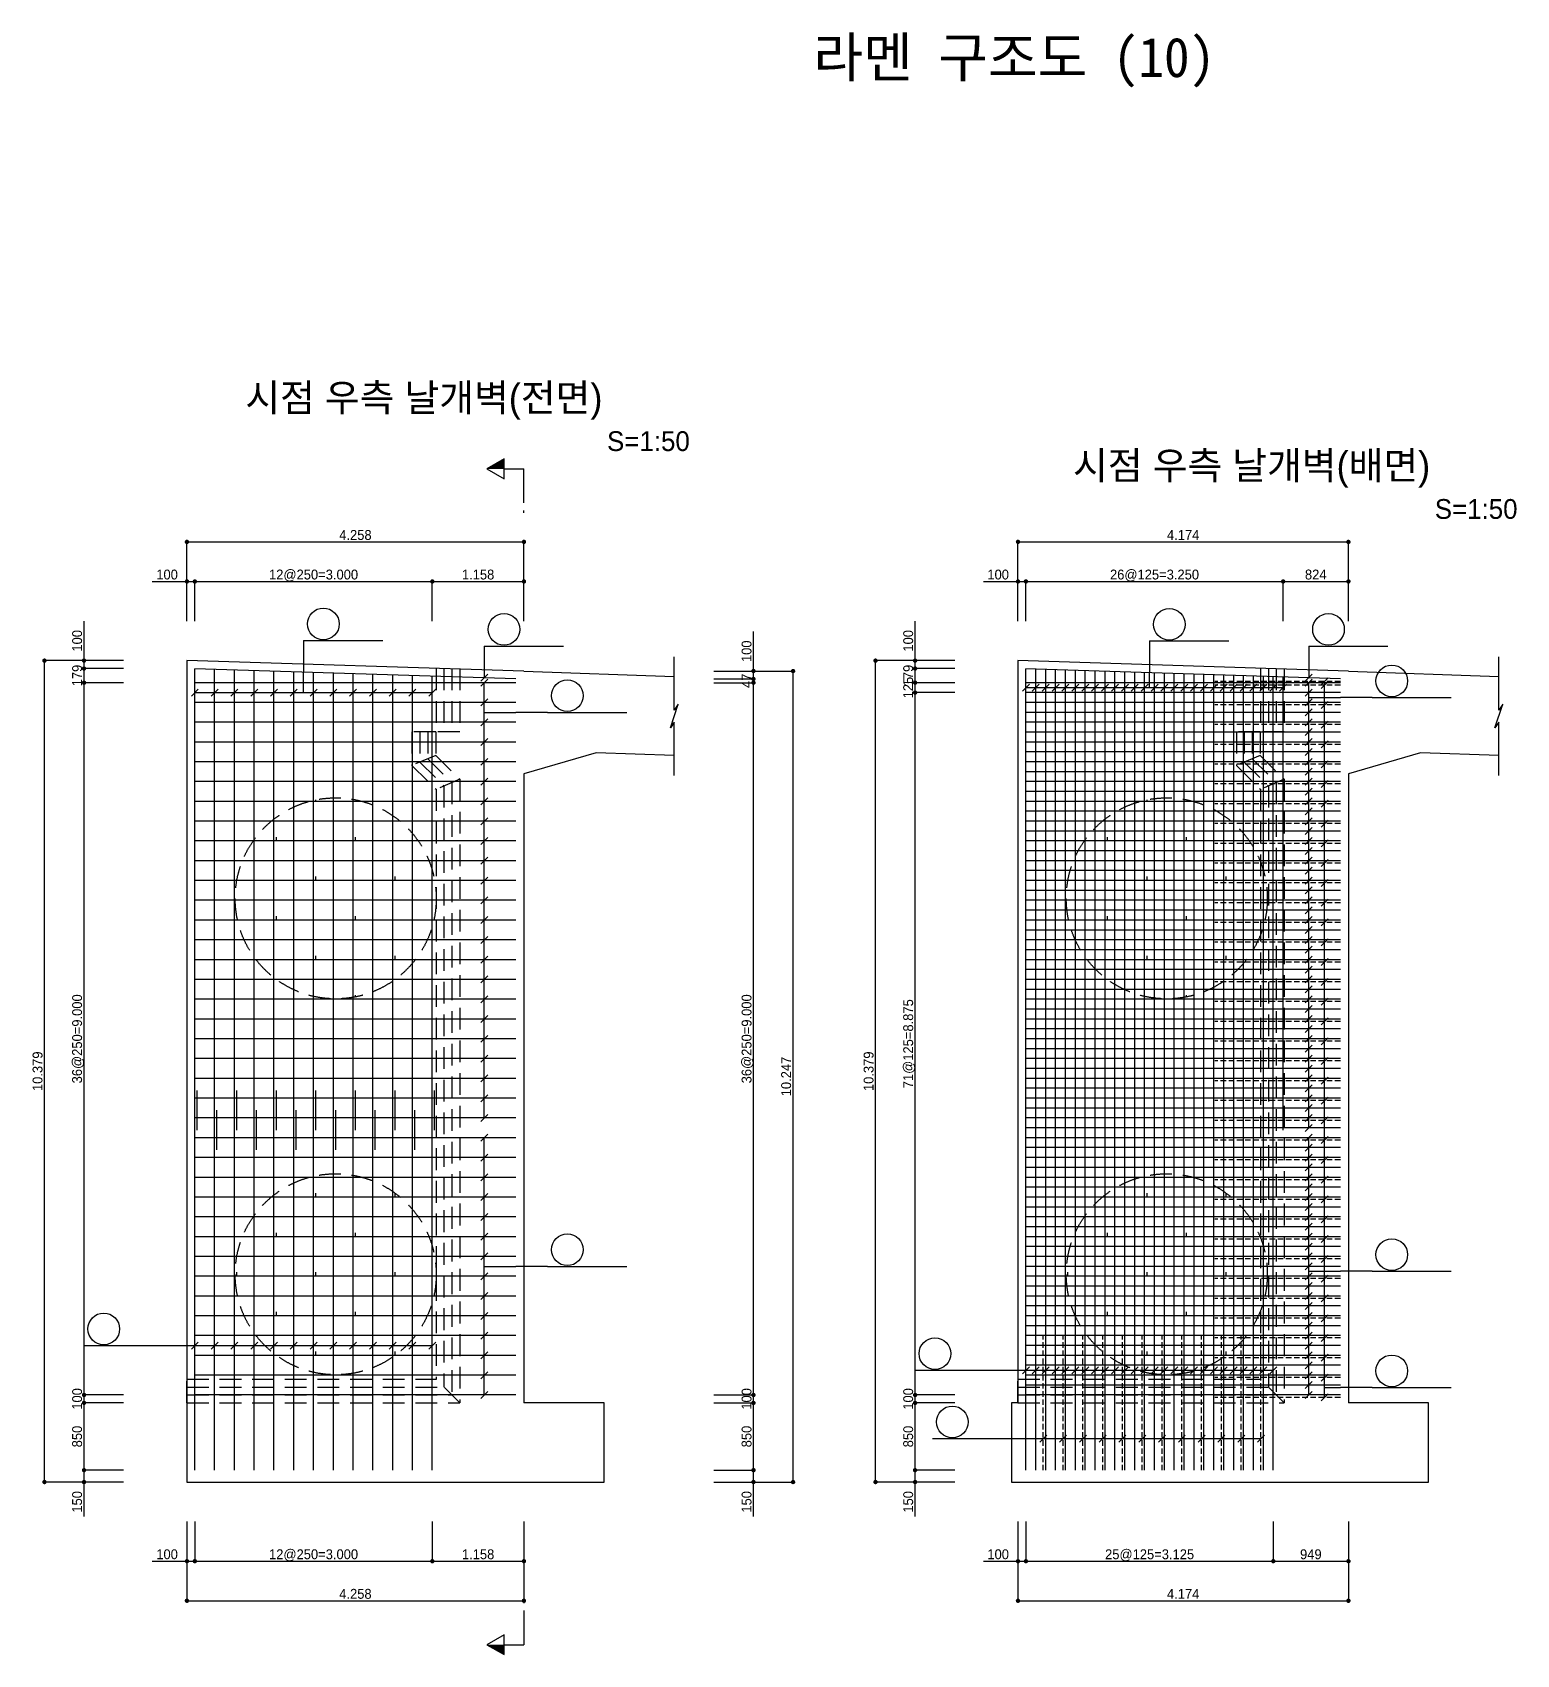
# Model space of a CAD drawing. Extents: x 2629709 to 3675628, y 1179 to 102095.
# Drawn here: x 3409045 to 3427796, y 7468 to 27964 of the extents above; entities that cross this region are included whole.
import ezdxf
from ezdxf.enums import TextEntityAlignment as Align

# ---------------------------------------------------------------- set-up
doc = ezdxf.new("R2010")
doc.units = 0
doc.header["$LTSCALE"] = 550
doc.header["$MEASUREMENT"] = 0
doc.linetypes.add('A-DASHD01', pattern=[0.75, 0.5, -0.25])
doc.linetypes.add('A-HIDDN01H', pattern=[0.1875, 0.125, -0.0625])
doc.layers.get('0').update_dxf_attribs({"linetype": 'CONTINUOUS'})
for name, color, linetype in [('CS-CNTL', 1, 'A-DASHD01'), ('CS-CONC-MAJR', 4, 'CONTINUOUS'), ('CS-CONC-MINR', 3, 'A-DASHD01'), ('CS-CUTL', 1, 'CONTINUOUS'), ('CS-DIML', 1, 'CONTINUOUS'), ('CS-DIMT', 3, 'CONTINUOUS'), ('CS-MISC', 3, 'CONTINUOUS'), ('CS-RBAR-MAJR', 6, 'CONTINUOUS'), ('CS-RBAR-MINR', 6, 'A-HIDDN01H'), ('CS-SYMB', 3, 'CONTINUOUS'), ('CS-SYMB-LIN3', 1, 'CONTINUOUS'), ('CS-TEXT', 3, 'CONTINUOUS'), ('CZ-TEX1', 6, 'CONTINUOUS'), ('CZ-TEX2', 3, 'CONTINUOUS'), ('TITLE-TEXT', 7, 'CONTINUOUS')]:
    doc.layers.add(name, color=color, linetype=linetype)
doc.styles.add('A_STANDARD', font='Dotum.ttf')
doc.styles.add('TB_TEXT', font='DotumChe.ttf')
doc.styles.add('TEXT_TBLT', font='txt_____.ttf', dxfattribs={"height": 0.125})

# ---------------------------------------------------------------- blocks, each defined once
blk = doc.blocks.new('CXDECDR')
at = {"color": 6}
for p, q in [((11.098049, 4.986941), (11.098049, 0)), ((0, 0), (0.601318, 0)), ((2.483991, 0), (11.098049, 0))]:
    blk.add_line(p, q, dxfattribs=at)
at = {"color": 3}
blk.add_lwpolyline([(11.098049, 9.406796), (8.598049, 4.986941), (13.598049, 4.986941), (11.098049, 9.406796)], dxfattribs=at)
at = {"color": 2}
blk.add_solid([(11.098049, 9.406796), (11.098049, 9.406796), (11.098049, 4.986941), (13.598049, 4.986941)], dxfattribs=at)
at = {"color": 6, "style": 'TEXT_TBLT', "flags": 1}
blk.add_attdef('SMKV', text='', height=2.5, rotation=270, dxfattribs=at).set_placement((11.08062, 14.211395), align=Align.MIDDLE)
blk.add_attdef('SMKH', text='', height=2.5, dxfattribs=at).set_placement((11.08062, 12.348254), align=Align.CENTER)
blk = doc.blocks.new('CXDECDL')
at = {"color": 6}
for p, q in [((-11.098049, 4.986941), (-11.098049, 0)), ((-2.483991, 0), (-11.098049, 0)), ((0, 0), (-0.601318, 0))]:
    blk.add_line(p, q, dxfattribs=at)
at = {"color": 3}
blk.add_lwpolyline([(-11.098049, 9.406796), (-13.598049, 4.986941), (-8.598049, 4.986941), (-11.098049, 9.406796)], dxfattribs=at)
at = {"color": 2}
blk.add_solid([(-11.098049, 9.406796), (-11.098049, 9.406796), (-11.098049, 4.986941), (-13.598049, 4.986941)], dxfattribs=at)
at = {"color": 6, "style": 'TEXT_TBLT', "flags": 1}
blk.add_attdef('SMKV', text='', height=2.5, rotation=270, dxfattribs=at).set_placement((-11.04837, 14.211395), align=Align.MIDDLE)
blk.add_attdef('SMKH', text='', height=2.5, dxfattribs=at).set_placement((-11.04837, 12.348254), align=Align.CENTER)
blk = doc.blocks.new('CXLEATK')
at = {"layer": 'CS-MISC'}
blk.add_line((-0.883885, 0.883882), (0.883882, -0.883882), dxfattribs=at)
blk = doc.blocks.new('CSBNUM1')
at = {"layer": 'CS-SYMB-LIN3'}
blk.add_line((0, 0), (20, 0), dxfattribs=at)
blk.add_circle((5, 4.2), 4, dxfattribs=at)
at = {"layer": 'CS-TEXT', "style": 'A_STANDARD', "flags": 1}
blk.add_attdef('RB_NO', text='', height=2.5, dxfattribs=at).set_placement((5, 4.2), align=Align.MIDDLE)
for tag, p in [('RB_DIA', (11.5, 1.5)), ('RB_LEN', (1.739, -3.958874))]:
    blk.add_attdef(tag, p, '', height=2.5, dxfattribs=at)
blk = doc.blocks.new('CXDIMDT2')
at = {"layer": 'CS-MISC', "const_width": 0.5}
blk.add_lwpolyline([(0.25, 0, 1), (-0.25, 0, 1)], format="xyb", close=True, dxfattribs=at)

msp = doc.modelspace()

# ---------------------------------------------------------------- linework, layer by layer
at = {"layer": 'CS-CNTL'}
msp.add_circle((3412877, 17023), 1270, dxfattribs=at)
at = {"layer": 'CS-CNTL', "linetype": 'A-DASHD01'}
for centre in [(3423377, 17023), (3412877, 12273), (3423377, 12273)]:
    msp.add_circle(centre, 1270, dxfattribs=at)
at = {"layer": 'CS-CONC-MAJR'}
for p, q in [((3415255, 19895), (3410997, 20027)), ((3410997, 20027), (3410997, 10648)), ((3415255, 19895), (3417155, 19826)), ((3425672, 19895), (3421497, 20027)), ((3421497, 20027), (3421497, 10648)), ((3425672, 19895), (3427572, 19826)), ((3416167, 18862), (3415255, 18595)), ((3417155, 18826), (3416167, 18862)), ((3426584, 18862), (3425672, 18595)), ((3427572, 18826), (3426584, 18862)), ((3415255, 18595), (3415255, 10648)), ((3425672, 18595), (3425672, 10648)), ((3410997, 10648), (3410997, 10648)), ((3410997, 10648), (3410997, 9648)), ((3416269, 10648), (3415255, 10648)), ((3416269, 9648), (3416269, 10648)), ((3421497, 10648), (3421413, 10648)), ((3421413, 10648), (3421413, 9648)), ((3426685, 10648), (3425672, 10648)), ((3426685, 9648), (3426685, 10648)), ((3410997, 9648), (3416269, 9648)), ((3421413, 9648), (3426685, 9648))]:
    msp.add_line(p, q, dxfattribs=at)
at = {"layer": 'CS-CONC-MINR'}
for p, q in [((3414144, 19928), (3414144, 19128)), ((3414244, 19928), (3414244, 19128)), ((3414344, 19928), (3414344, 19128)), ((3414444, 19928), (3414444, 19128)), ((3424560, 19928), (3424560, 19128)), ((3424660, 19928), (3424660, 19128)), ((3424760, 19928), (3424760, 19128)), ((3413840, 19128), (3413840, 18702)), ((3414140, 19128), (3413840, 19128)), ((3413940, 19128), (3413940, 18744)), ((3414040, 19128), (3414040, 18786)), ((3414444, 19128), (3414140, 19128)), ((3414140, 19128), (3414140, 18828)), ((3424256, 19128), (3424256, 18702)), ((3424556, 19128), (3424256, 19128)), ((3424356, 19128), (3424356, 18744)), ((3424456, 19128), (3424456, 18786)), ((3424860, 19128), (3424556, 19128)), ((3424556, 19128), (3424556, 18828)), ((3414140, 18828), (3413840, 18702)), ((3413840, 18702), (3414144, 18402)), ((3413940, 18744), (3414244, 18444)), ((3414040, 18786), (3414344, 18486)), ((3414140, 18828), (3414444, 18528)), ((3424556, 18828), (3424256, 18702)), ((3424256, 18702), (3424560, 18402)), ((3424356, 18744), (3424660, 18444)), ((3424456, 18786), (3424760, 18486)), ((3424556, 18828), (3424860, 18528)), ((3414444, 18528), (3414144, 18402)), ((3414344, 18486), (3414344, 10748)), ((3414444, 18528), (3414444, 10648)), ((3424860, 18528), (3424560, 18402)), ((3424760, 18486), (3424760, 10748)), ((3424860, 18528), (3424860, 10648)), ((3414144, 18402), (3414144, 10948)), ((3414244, 18444), (3414244, 10848)), ((3424560, 18402), (3424560, 10948)), ((3424660, 18444), (3424660, 10848)), ((3410997, 10948), (3414144, 10948)), ((3410997, 10648), (3410997, 10948)), ((3414444, 10648), (3414144, 10948)), ((3421497, 10948), (3424560, 10948)), ((3421497, 10648), (3421497, 10948)), ((3424860, 10648), (3424560, 10948)), ((3410997, 10848), (3414244, 10848)), ((3410997, 10748), (3414344, 10748)), ((3421497, 10848), (3424660, 10848)), ((3421497, 10748), (3424760, 10748)), ((3410997, 10648), (3414444, 10648)), ((3421497, 10648), (3424860, 10648))]:
    msp.add_line(p, q, dxfattribs=at)
at = {"layer": 'CS-CONC-MINR', "linetype": 'A-DASHD01'}
msp.add_line((3424860, 19928), (3424860, 19128), dxfattribs=at)
at = {"layer": 'CS-CUTL'}
for p, q in [((3417155, 19401), (3417155, 20076)), ((3427572, 19401), (3427572, 20076)), ((3417105, 19176), (3417205, 19476)), ((3417205, 19476), (3417155, 19401)), ((3427522, 19176), (3427622, 19476)), ((3427622, 19476), (3427572, 19401)), ((3417155, 19251), (3417105, 19176)), ((3417155, 18576), (3417155, 19251)), ((3427572, 19251), (3427522, 19176)), ((3427572, 18576), (3427572, 19251))]:
    msp.add_line(p, q, dxfattribs=at)
at = {"layer": 'CS-DIML'}
for p, q in [((3410997, 21027), (3410997, 21552)), ((3410997, 21527), (3415255, 21527)), ((3415255, 21027), (3415255, 21552)), ((3421497, 21027), (3421497, 21552)), ((3421497, 21527), (3425672, 21527)), ((3425672, 21027), (3425672, 21552)), ((3410560, 21027), (3410997, 21027)), ((3410997, 20527), (3410997, 21052)), ((3410997, 21027), (3411097, 21027)), ((3411097, 20527), (3411097, 21052)), ((3411097, 21027), (3414097, 21027)), ((3414097, 20527), (3414097, 21052)), ((3414097, 21027), (3415255, 21027)), ((3415255, 20527), (3415255, 21052)), ((3421060, 21027), (3421497, 21027)), ((3421497, 20527), (3421497, 21052)), ((3421497, 21027), (3421597, 21027)), ((3421597, 20527), (3421597, 21052)), ((3421597, 21027), (3424847, 21027)), ((3424847, 20527), (3424847, 21052)), ((3424847, 21027), (3425672, 21027)), ((3425672, 20527), (3425672, 21052)), ((3409697, 20027), (3409697, 20527)), ((3420197, 20027), (3420197, 20527)), ((3418155, 19895), (3418155, 20395)), ((3412472, 20281), (3412472, 19881)), ((3414754, 20211), (3414754, 19811)), ((3423160, 20275), (3423160, 19875)), ((3425170, 20211), (3425170, 19811)), ((3409697, 20027), (3409172, 20027)), ((3409197, 9648), (3409197, 20027)), ((3410197, 20027), (3409672, 20027)), ((3410197, 19927), (3409672, 19927)), ((3409697, 19927), (3409697, 20027)), ((3409697, 19748), (3409697, 19927)), ((3412472, 19623), (3412472, 19881)), ((3417655, 19895), (3418180, 19895)), ((3418155, 19795), (3418155, 19895)), ((3418155, 19895), (3418680, 19895)), ((3418655, 9648), (3418655, 19895)), ((3420197, 20027), (3419672, 20027)), ((3419697, 9648), (3419697, 20027)), ((3420697, 20027), (3420172, 20027)), ((3420697, 19927), (3420172, 19927)), ((3420197, 19927), (3420197, 20027)), ((3420197, 19748), (3420197, 19927)), ((3410197, 19748), (3409672, 19748)), ((3409697, 10748), (3409697, 19748)), ((3414754, 14248), (3414754, 19748)), ((3417655, 19795), (3418180, 19795)), ((3417655, 19748), (3418180, 19748)), ((3418155, 19748), (3418155, 19795)), ((3418155, 10748), (3418155, 19748)), ((3420697, 19748), (3420172, 19748)), ((3420197, 19623), (3420197, 19748)), ((3421597, 19686), (3424847, 19686)), ((3423160, 19686), (3423160, 19875)), ((3425170, 14123), (3425170, 19748)), ((3425370, 10718), (3425370, 19765)), ((3411097, 19623), (3414097, 19623)), ((3420697, 19623), (3420172, 19623)), ((3420197, 10748), (3420197, 19623)), ((3425170, 19561), (3425570, 19561)), ((3425970, 19561), (3425570, 19561)), ((3414754, 19373), (3415154, 19373)), ((3415554, 19373), (3415154, 19373)), ((3414754, 10748), (3414754, 13998)), ((3425170, 10748), (3425170, 13998)), ((3414754, 12373), (3415154, 12373)), ((3415554, 12373), (3415154, 12373)), ((3425170, 12311), (3425570, 12311)), ((3425970, 12311), (3425570, 12311)), ((3410697, 11373), (3411097, 11373)), ((3411097, 11373), (3414097, 11373)), ((3411097, 11373), (3414097, 11373)), ((3421197, 11061), (3421597, 11061)), ((3421597, 11061), (3424722, 11061)), ((3421597, 11061), (3424722, 11061)), ((3410197, 10748), (3409672, 10748)), ((3409697, 10648), (3409697, 10748)), ((3417655, 10748), (3418180, 10748)), ((3418155, 10648), (3418155, 10748)), ((3420697, 10748), (3420172, 10748)), ((3420197, 10648), (3420197, 10748)), ((3425370, 10843), (3425570, 10843)), ((3425970, 10843), (3425570, 10843)), ((3410197, 10648), (3409672, 10648)), ((3409697, 9798), (3409697, 10648)), ((3417655, 10648), (3418180, 10648)), ((3418155, 9798), (3418155, 10648)), ((3420697, 10648), (3420172, 10648)), ((3420197, 9798), (3420197, 10648)), ((3421417, 10198), (3421817, 10198)), ((3421817, 10198), (3424567, 10198)), ((3409697, 9648), (3409172, 9648)), ((3410197, 9798), (3409672, 9798)), ((3410197, 9648), (3409672, 9648)), ((3409697, 9648), (3409697, 9798)), ((3409697, 9211), (3409697, 9648)), ((3417655, 9798), (3418180, 9798)), ((3417655, 9648), (3418180, 9648)), ((3418155, 9648), (3418155, 9798)), ((3418155, 9211), (3418155, 9648)), ((3418155, 9648), (3418680, 9648)), ((3420197, 9648), (3419672, 9648)), ((3420697, 9798), (3420172, 9798)), ((3420697, 9648), (3420172, 9648)), ((3420197, 9648), (3420197, 9798)), ((3420197, 9211), (3420197, 9648)), ((3410997, 9148), (3410997, 8623)), ((3411097, 9148), (3411097, 8623)), ((3414097, 9148), (3414097, 8623)), ((3415255, 9148), (3415255, 8623)), ((3421497, 9148), (3421497, 8623)), ((3421597, 9148), (3421597, 8623)), ((3424722, 9148), (3424722, 8623)), ((3425672, 9148), (3425672, 8623)), ((3410560, 8648), (3410997, 8648)), ((3410997, 8648), (3411097, 8648)), ((3410997, 8648), (3410997, 8123)), ((3411097, 8648), (3414097, 8648)), ((3414097, 8648), (3415255, 8648)), ((3415255, 8648), (3415255, 8123)), ((3421060, 8648), (3421497, 8648)), ((3421497, 8648), (3421597, 8648)), ((3421497, 8648), (3421497, 8123)), ((3421597, 8648), (3424722, 8648)), ((3424722, 8648), (3425672, 8648)), ((3425672, 8648), (3425672, 8123)), ((3410997, 8148), (3415255, 8148)), ((3421497, 8148), (3425672, 8148))]:
    msp.add_line(p, q, dxfattribs=at)
at = {"layer": 'CS-RBAR-MAJR'}
for p, q in [((3411097, 14095), (3411097, 19924)), ((3415154, 19798), (3411097, 19924)), ((3411347, 13845), (3411347, 19916)), ((3411597, 14095), (3411597, 19908)), ((3411847, 13845), (3411847, 19901)), ((3412097, 14095), (3412097, 19893)), ((3412347, 13845), (3412347, 19885)), ((3421597, 14095), (3421597, 19924)), ((3425570, 19798), (3421597, 19924)), ((3421722, 13855), (3421722, 19920)), ((3421847, 14095), (3421847, 19916)), ((3421972, 13855), (3421972, 19912)), ((3422097, 14095), (3422097, 19908)), ((3422222, 13855), (3422222, 19904)), ((3422347, 14095), (3422347, 19900)), ((3422472, 13855), (3422472, 19896)), ((3422597, 14095), (3422597, 19892)), ((3422722, 13855), (3422722, 19888)), ((3422847, 14095), (3422847, 19884)), ((3415154, 19748), (3411097, 19748)), ((3412597, 14095), (3412597, 19877)), ((3412847, 13845), (3412847, 19870)), ((3413097, 14095), (3413097, 19862)), ((3413347, 13845), (3413347, 19854)), ((3413597, 14095), (3413597, 19846)), ((3413847, 13845), (3413847, 19839)), ((3414097, 14095), (3414097, 19831)), ((3425570, 19748), (3421597, 19748)), ((3422972, 13855), (3422972, 19880)), ((3423097, 14095), (3423097, 19876)), ((3423222, 13855), (3423222, 19873)), ((3423347, 14095), (3423347, 19869)), ((3423472, 13855), (3423472, 19865)), ((3423597, 14095), (3423597, 19861)), ((3423722, 13855), (3423722, 19857)), ((3423847, 14095), (3423847, 19853)), ((3423972, 13855), (3423972, 19849)), ((3424097, 14095), (3424097, 19845)), ((3424222, 13855), (3424222, 19841)), ((3424347, 14095), (3424347, 19837)), ((3424472, 13855), (3424472, 19833)), ((3424597, 14095), (3424597, 19829)), ((3424722, 13855), (3424722, 19825)), ((3424847, 14095), (3424847, 19821)), ((3415154, 19498), (3411097, 19498)), ((3425570, 19623), (3421597, 19623)), ((3425570, 19498), (3421597, 19498)), ((3425570, 19373), (3421597, 19373)), ((3415154, 19248), (3411097, 19248)), ((3425570, 19248), (3421597, 19248)), ((3425570, 19123), (3421597, 19123)), ((3415154, 18998), (3411097, 18998)), ((3425570, 18998), (3421597, 18998)), ((3425570, 18873), (3421597, 18873)), ((3415154, 18748), (3411097, 18748)), ((3425570, 18748), (3421597, 18748)), ((3415154, 18498), (3411097, 18498)), ((3425570, 18623), (3421597, 18623)), ((3425570, 18498), (3421597, 18498)), ((3415154, 18248), (3411097, 18248)), ((3412627, 18248), (3412627, 18268)), ((3425570, 18373), (3421597, 18373)), ((3425570, 18248), (3421597, 18248)), ((3423127, 18248), (3423127, 18268)), ((3425570, 18123), (3421597, 18123)), ((3415154, 17998), (3411097, 17998)), ((3425570, 17998), (3421597, 17998)), ((3425570, 17873), (3421597, 17873)), ((3415154, 17748), (3411097, 17748)), ((3412127, 17748), (3412127, 17798)), ((3413127, 17748), (3413127, 17798)), ((3425570, 17748), (3421597, 17748)), ((3422627, 17748), (3422627, 17798)), ((3423627, 17748), (3423627, 17798)), ((3415154, 17498), (3411097, 17498)), ((3425570, 17623), (3421597, 17623)), ((3425570, 17498), (3421597, 17498)), ((3415154, 17248), (3411097, 17248)), ((3412627, 17248), (3412627, 17298)), ((3413627, 17248), (3413627, 17298)), ((3425570, 17373), (3421597, 17373)), ((3425570, 17248), (3421597, 17248)), ((3423127, 17248), (3423127, 17298)), ((3424127, 17248), (3424127, 17298)), ((3425570, 17123), (3421597, 17123)), ((3415154, 16998), (3411097, 16998)), ((3425570, 16998), (3421597, 16998)), ((3425570, 16873), (3421597, 16873)), ((3415154, 16748), (3411097, 16748)), ((3412127, 16748), (3412127, 16798)), ((3413127, 16748), (3413127, 16798)), ((3425570, 16748), (3421597, 16748)), ((3425570, 16623), (3421597, 16623)), ((3422627, 16748), (3422627, 16798)), ((3423627, 16748), (3423627, 16798)), ((3415154, 16498), (3411097, 16498)), ((3425570, 16498), (3421597, 16498)), ((3415154, 16248), (3411097, 16248)), ((3412627, 16248), (3412627, 16298)), ((3413627, 16248), (3413627, 16298)), ((3425570, 16373), (3421597, 16373)), ((3425570, 16248), (3421597, 16248)), ((3423127, 16248), (3423127, 16298)), ((3424127, 16248), (3424127, 16298)), ((3415154, 15998), (3411097, 15998)), ((3425570, 16123), (3421597, 16123)), ((3425570, 15998), (3421597, 15998)), ((3413127, 15778), (3413127, 15798)), ((3425570, 15873), (3421597, 15873)), ((3423627, 15778), (3423627, 15798)), ((3415154, 15748), (3411097, 15748)), ((3425570, 15748), (3421597, 15748)), ((3425570, 15623), (3421597, 15623)), ((3415154, 15498), (3411097, 15498)), ((3425570, 15498), (3421597, 15498)), ((3425570, 15373), (3421597, 15373)), ((3415154, 15248), (3411097, 15248)), ((3425570, 15248), (3421597, 15248)), ((3415154, 14998), (3411097, 14998)), ((3425570, 15123), (3421597, 15123)), ((3425570, 14998), (3421597, 14998)), ((3425570, 14873), (3421597, 14873)), ((3415154, 14748), (3411097, 14748)), ((3411127, 14095), (3411127, 14595)), ((3411627, 14095), (3411627, 14595)), ((3412127, 14095), (3412127, 14595)), ((3412627, 14095), (3412627, 14595)), ((3413127, 14095), (3413127, 14595)), ((3413627, 14095), (3413627, 14595)), ((3414127, 14095), (3414127, 14595)), ((3425570, 14748), (3421597, 14748)), ((3425570, 14623), (3421597, 14623)), ((3415154, 14498), (3411097, 14498)), ((3425570, 14498), (3421597, 14498)), ((3425570, 14373), (3421597, 14373)), ((3415154, 14248), (3411097, 14248)), ((3411377, 13845), (3411377, 14345)), ((3411877, 13845), (3411877, 14345)), ((3412377, 13845), (3412377, 14345)), ((3412877, 13845), (3412877, 14345)), ((3413377, 13845), (3413377, 14345)), ((3413877, 13845), (3413877, 14345)), ((3425570, 14248), (3421597, 14248)), ((3415154, 13998), (3411097, 13998)), ((3425570, 14123), (3421597, 14123)), ((3425570, 13998), (3421597, 13998)), ((3415154, 13748), (3411097, 13748)), ((3425570, 13873), (3421597, 13873)), ((3425570, 13748), (3421597, 13748)), ((3425570, 13623), (3421597, 13623)), ((3415154, 13498), (3411097, 13498)), ((3425570, 13498), (3421597, 13498)), ((3425570, 13373), (3421597, 13373)), ((3415154, 13248), (3411097, 13248)), ((3412627, 13248), (3412627, 13298)), ((3413627, 13248), (3413627, 13298)), ((3425570, 13248), (3421597, 13248)), ((3425570, 13123), (3421597, 13123)), ((3423127, 13248), (3423127, 13298)), ((3424127, 13248), (3424127, 13298)), ((3415154, 12998), (3411097, 12998)), ((3425570, 12998), (3421597, 12998)), ((3415154, 12748), (3411097, 12748)), ((3412127, 12748), (3412127, 12798)), ((3413127, 12748), (3413127, 12798)), ((3425570, 12873), (3421597, 12873)), ((3425570, 12748), (3421597, 12748)), ((3422627, 12748), (3422627, 12798)), ((3423627, 12748), (3423627, 12798)), ((3425570, 12623), (3421597, 12623)), ((3415154, 12498), (3411097, 12498)), ((3411627, 12248), (3411627, 12298)), ((3412627, 12248), (3412627, 12298)), ((3413627, 12248), (3413627, 12298)), ((3425570, 12498), (3421597, 12498)), ((3425570, 12373), (3421597, 12373)), ((3422127, 12248), (3422127, 12298)), ((3423127, 12248), (3423127, 12298)), ((3424127, 12248), (3424127, 12298)), ((3415154, 12248), (3411097, 12248)), ((3425570, 12248), (3421597, 12248)), ((3425570, 12123), (3421597, 12123)), ((3415154, 11998), (3411097, 11998)), ((3425570, 11998), (3421597, 11998)), ((3415154, 11748), (3411097, 11748)), ((3412127, 11748), (3412127, 11798)), ((3413127, 11748), (3413127, 11798)), ((3425570, 11873), (3421597, 11873)), ((3425570, 11748), (3421597, 11748)), ((3422627, 11748), (3422627, 11798)), ((3423627, 11748), (3423627, 11798)), ((3415154, 11498), (3411097, 11498)), ((3425570, 11623), (3421597, 11623)), ((3425570, 11498), (3421597, 11498)), ((3412627, 11248), (3412627, 11298)), ((3413627, 11248), (3413627, 11298)), ((3425570, 11373), (3421597, 11373)), ((3423127, 11248), (3423127, 11298)), ((3424127, 11248), (3424127, 11298)), ((3415154, 11248), (3411097, 11248)), ((3425570, 11248), (3421597, 11248)), ((3425570, 11123), (3421597, 11123)), ((3415154, 10998), (3411097, 10998)), ((3425570, 10998), (3421597, 10998)), ((3425570, 10873), (3421597, 10873)), ((3415154, 10748), (3411097, 10748)), ((3425570, 10748), (3421597, 10748))]:
    msp.add_line(p, q, dxfattribs=at)
at = {"layer": 'CS-RBAR-MAJR', "linetype": 'Continuous'}
for p, q in [((3411097, 9798), (3411097, 14595)), ((3411597, 9798), (3411597, 14595)), ((3412097, 9798), (3412097, 14595)), ((3412597, 9798), (3412597, 14595)), ((3413097, 9798), (3413097, 14595)), ((3413597, 9798), (3413597, 14595)), ((3414097, 9798), (3414097, 14595)), ((3421597, 9798), (3421597, 14575)), ((3421847, 9798), (3421847, 14575)), ((3422097, 9798), (3422097, 14575)), ((3422347, 9798), (3422347, 14575)), ((3422597, 9798), (3422597, 14575)), ((3422847, 9798), (3422847, 14575)), ((3423097, 9798), (3423097, 14575)), ((3423347, 9798), (3423347, 14575)), ((3423597, 9798), (3423597, 14575)), ((3423847, 9798), (3423847, 14575)), ((3424097, 9798), (3424097, 14575)), ((3424347, 9798), (3424347, 14575)), ((3424597, 9798), (3424597, 14575)), ((3411347, 9798), (3411347, 14345)), ((3411847, 9798), (3411847, 14345)), ((3412347, 9798), (3412347, 14345)), ((3412847, 9798), (3412847, 14345)), ((3413347, 9798), (3413347, 14345)), ((3413847, 9798), (3413847, 14345)), ((3421722, 9798), (3421722, 14335)), ((3421972, 9798), (3421972, 14335)), ((3422222, 9798), (3422222, 14335)), ((3422472, 9798), (3422472, 14335)), ((3422722, 9798), (3422722, 14335)), ((3422972, 9798), (3422972, 14335)), ((3423222, 9798), (3423222, 14335)), ((3423472, 9798), (3423472, 14335)), ((3423722, 9798), (3423722, 14335)), ((3423972, 9798), (3423972, 14335)), ((3424222, 9798), (3424222, 14335)), ((3424472, 9798), (3424472, 14335)), ((3424722, 9798), (3424722, 14335))]:
    msp.add_line(p, q, dxfattribs=at)
at = {"layer": 'CS-RBAR-MINR', "linetype": 'A-HIDDN01H'}
for p, q in [((3425570, 19765), (3423986, 19765)), ((3425570, 19718), (3423986, 19718)), ((3425570, 19468), (3423986, 19468)), ((3425570, 19218), (3423986, 19218)), ((3425570, 18968), (3423986, 18968)), ((3425570, 18718), (3423986, 18718)), ((3425570, 18468), (3423986, 18468)), ((3425570, 18218), (3423986, 18218)), ((3425570, 17968), (3423986, 17968)), ((3425570, 17718), (3423986, 17718)), ((3425570, 17468), (3423986, 17468)), ((3425570, 17218), (3423986, 17218)), ((3425570, 16968), (3423986, 16968)), ((3425570, 16718), (3423986, 16718)), ((3425570, 16468), (3423986, 16468)), ((3425570, 16218), (3423986, 16218)), ((3425570, 15968), (3423986, 15968)), ((3425570, 15718), (3423986, 15718)), ((3425570, 15468), (3423986, 15468)), ((3425570, 15218), (3423986, 15218)), ((3425570, 14968), (3423986, 14968)), ((3425570, 14718), (3423986, 14718)), ((3425570, 14468), (3423986, 14468)), ((3425570, 14218), (3423986, 14218)), ((3425570, 13968), (3423986, 13968)), ((3425570, 13718), (3423986, 13718)), ((3425570, 13468), (3423986, 13468)), ((3425570, 13218), (3423986, 13218)), ((3425570, 12968), (3423986, 12968)), ((3425570, 12718), (3423986, 12718)), ((3425570, 12468), (3423986, 12468)), ((3425570, 12218), (3423986, 12218)), ((3425570, 11968), (3423986, 11968)), ((3425570, 11718), (3423986, 11718)), ((3421817, 9798), (3421817, 11507)), ((3422067, 9798), (3422067, 11507)), ((3422317, 9798), (3422317, 11507)), ((3422567, 9798), (3422567, 11507)), ((3422817, 9798), (3422817, 11507)), ((3423067, 9798), (3423067, 11507)), ((3423317, 9798), (3423317, 11507)), ((3423567, 9798), (3423567, 11507)), ((3423817, 9798), (3423817, 11507)), ((3424067, 9798), (3424067, 11507)), ((3424317, 9798), (3424317, 11507)), ((3424567, 9798), (3424567, 11507)), ((3425570, 11468), (3423986, 11468)), ((3425570, 11218), (3423986, 11218)), ((3425570, 10968), (3423986, 10968)), ((3425570, 10718), (3423986, 10718))]:
    msp.add_line(p, q, dxfattribs=at)

# ---------------------------------------------------------------- block references
at = {"layer": 'CS-RBAR-MAJR', "xscale": 50, "yscale": 50, "zscale": 50}
for p in [(3412472, 20281), (3414754, 20211), (3423160, 20275), (3425170, 20211), (3425970, 19561), (3415554, 19373), (3415554, 12373), (3425970, 12311), (3409697, 11373), (3420197, 11061), (3425970, 10843), (3420417, 10198)]:
    msp.add_blockref('CSBNUM1', p, dxfattribs=at)
at = {"layer": 'CS-SYMB', "rotation": 90}
for name, p, xscale, yscale, zscale in [('CXDECDR', (3415255, 21895), 50, 50, 50), ('CXDIMDT2', (3410997, 21527), 55, 55, 55), ('CXDIMDT2', (3415255, 21527), 55, 55, 55), ('CXDIMDT2', (3421497, 21527), 55, 55, 55), ('CXDIMDT2', (3425672, 21527), 55, 55, 55), ('CXDIMDT2', (3410997, 21027), 55, 55, 55), ('CXDIMDT2', (3411097, 21027), 55, 55, 55), ('CXDIMDT2', (3411097, 21027), 55, 55, 55), ('CXDIMDT2', (3414097, 21027), 55, 55, 55), ('CXDIMDT2', (3414097, 21027), 55, 55, 55), ('CXDIMDT2', (3415255, 21027), 55, 55, 55), ('CXDIMDT2', (3421497, 21027), 55, 55, 55), ('CXDIMDT2', (3421597, 21027), 55, 55, 55), ('CXDIMDT2', (3421597, 21027), 55, 55, 55), ('CXDIMDT2', (3424847, 21027), 55, 55, 55), ('CXDIMDT2', (3424847, 21027), 55, 55, 55), ('CXDIMDT2', (3425672, 21027), 55, 55, 55), ('CXDIMDT2', (3409197, 20027), 55, 55, 55), ('CXDIMDT2', (3409697, 20027), 55, 55, 55), ('CXDIMDT2', (3409697, 20027), 55, 55, 55), ('CXDIMDT2', (3409697, 19927), 55, 55, 55), ('CXDIMDT2', (3409697, 19927), 55, 55, 55), ('CXDIMDT2', (3418155, 19895), 55, 55, 55), ('CXDIMDT2', (3418155, 19895), 55, 55, 55), ('CXDIMDT2', (3418655, 19895), 55, 55, 55), ('CXDIMDT2', (3419697, 20027), 55, 55, 55), ('CXDIMDT2', (3420197, 20027), 55, 55, 55), ('CXDIMDT2', (3420197, 20027), 55, 55, 55), ('CXDIMDT2', (3420197, 19927), 55, 55, 55), ('CXDIMDT2', (3420197, 19927), 55, 55, 55), ('CXDIMDT2', (3409697, 19748), 55, 55, 55), ('CXDIMDT2', (3409697, 19748), 55, 55, 55), ('CXLEATK', (3414754, 19811), 50, 50, 50), ('CXLEATK', (3414754, 19748), 50, 50, 50), ('CXDIMDT2', (3418155, 19795), 55, 55, 55), ('CXDIMDT2', (3418155, 19795), 55, 55, 55), ('CXDIMDT2', (3418155, 19748), 55, 55, 55), ('CXDIMDT2', (3418155, 19748), 55, 55, 55), ('CXDIMDT2', (3420197, 19748), 55, 55, 55), ('CXDIMDT2', (3420197, 19748), 55, 55, 55), ('CXLEATK', (3421597, 19686), 50, 50, 50), ('CXLEATK', (3421722, 19686), 50, 50, 50), ('CXLEATK', (3421847, 19686), 50, 50, 50), ('CXLEATK', (3421972, 19686), 50, 50, 50), ('CXLEATK', (3422097, 19686), 50, 50, 50), ('CXLEATK', (3422222, 19686), 50, 50, 50), ('CXLEATK', (3422347, 19686), 50, 50, 50), ('CXLEATK', (3422472, 19686), 50, 50, 50), ('CXLEATK', (3422597, 19686), 50, 50, 50), ('CXLEATK', (3422722, 19686), 50, 50, 50), ('CXLEATK', (3422847, 19686), 50, 50, 50), ('CXLEATK', (3422972, 19686), 50, 50, 50), ('CXLEATK', (3423097, 19686), 50, 50, 50), ('CXLEATK', (3423222, 19686), 50, 50, 50), ('CXLEATK', (3423347, 19686), 50, 50, 50), ('CXLEATK', (3423472, 19686), 50, 50, 50), ('CXLEATK', (3423597, 19686), 50, 50, 50), ('CXLEATK', (3423722, 19686), 50, 50, 50), ('CXLEATK', (3423847, 19686), 50, 50, 50), ('CXLEATK', (3423972, 19686), 50, 50, 50), ('CXLEATK', (3424097, 19686), 50, 50, 50), ('CXLEATK', (3424222, 19686), 50, 50, 50), ('CXLEATK', (3424347, 19686), 50, 50, 50), ('CXLEATK', (3424472, 19686), 50, 50, 50), ('CXLEATK', (3424597, 19686), 50, 50, 50), ('CXLEATK', (3424722, 19686), 50, 50, 50), ('CXLEATK', (3424847, 19686), 50, 50, 50), ('CXLEATK', (3425170, 19811), 50, 50, 50), ('CXLEATK', (3425170, 19748), 50, 50, 50), ('CXLEATK', (3425370, 19765), 50, 50, 50), ('CXLEATK', (3425370, 19718), 50, 50, 50), ('CXLEATK', (3411097, 19623), 50, 50, 50), ('CXLEATK', (3411347, 19623), 50, 50, 50), ('CXLEATK', (3411597, 19623), 50, 50, 50), ('CXLEATK', (3411847, 19623), 50, 50, 50), ('CXLEATK', (3412097, 19623), 50, 50, 50), ('CXLEATK', (3412347, 19623), 50, 50, 50), ('CXLEATK', (3412597, 19623), 50, 50, 50), ('CXLEATK', (3412847, 19623), 50, 50, 50), ('CXLEATK', (3413097, 19623), 50, 50, 50), ('CXLEATK', (3413347, 19623), 50, 50, 50), ('CXLEATK', (3413597, 19623), 50, 50, 50), ('CXLEATK', (3413847, 19623), 50, 50, 50), ('CXLEATK', (3414097, 19623), 50, 50, 50), ('CXLEATK', (3414754, 19498), 50, 50, 50), ('CXDIMDT2', (3420197, 19623), 55, 55, 55), ('CXDIMDT2', (3420197, 19623), 55, 55, 55), ('CXLEATK', (3425170, 19623), 50, 50, 50), ('CXLEATK', (3425170, 19498), 50, 50, 50), ('CXLEATK', (3425370, 19468), 50, 50, 50), ('CXLEATK', (3414754, 19248), 50, 50, 50), ('CXLEATK', (3425170, 19373), 50, 50, 50), ('CXLEATK', (3425170, 19248), 50, 50, 50), ('CXLEATK', (3425170, 19123), 50, 50, 50), ('CXLEATK', (3425370, 19218), 50, 50, 50), ('CXLEATK', (3414754, 18998), 50, 50, 50), ('CXLEATK', (3425170, 18998), 50, 50, 50), ('CXLEATK', (3425170, 18873), 50, 50, 50), ('CXLEATK', (3425370, 18968), 50, 50, 50), ('CXLEATK', (3414754, 18748), 50, 50, 50), ('CXLEATK', (3425170, 18748), 50, 50, 50), ('CXLEATK', (3425170, 18623), 50, 50, 50), ('CXLEATK', (3425370, 18718), 50, 50, 50), ('CXLEATK', (3414754, 18498), 50, 50, 50), ('CXLEATK', (3425170, 18498), 50, 50, 50), ('CXLEATK', (3425370, 18468), 50, 50, 50), ('CXLEATK', (3414754, 18248), 50, 50, 50), ('CXLEATK', (3425170, 18373), 50, 50, 50), ('CXLEATK', (3425170, 18248), 50, 50, 50), ('CXLEATK', (3425370, 18218), 50, 50, 50), ('CXLEATK', (3414754, 17998), 50, 50, 50), ('CXLEATK', (3425170, 18123), 50, 50, 50), ('CXLEATK', (3425170, 17998), 50, 50, 50), ('CXLEATK', (3425170, 17873), 50, 50, 50), ('CXLEATK', (3425370, 17968), 50, 50, 50), ('CXLEATK', (3414754, 17748), 50, 50, 50), ('CXLEATK', (3425170, 17748), 50, 50, 50), ('CXLEATK', (3425170, 17623), 50, 50, 50), ('CXLEATK', (3425370, 17718), 50, 50, 50), ('CXLEATK', (3414754, 17498), 50, 50, 50), ('CXLEATK', (3425170, 17498), 50, 50, 50), ('CXLEATK', (3425370, 17468), 50, 50, 50), ('CXLEATK', (3414754, 17248), 50, 50, 50), ('CXLEATK', (3425170, 17373), 50, 50, 50), ('CXLEATK', (3425170, 17248), 50, 50, 50), ('CXLEATK', (3425370, 17218), 50, 50, 50), ('CXLEATK', (3414754, 16998), 50, 50, 50), ('CXLEATK', (3425170, 17123), 50, 50, 50), ('CXLEATK', (3425170, 16998), 50, 50, 50), ('CXLEATK', (3425370, 16968), 50, 50, 50), ('CXLEATK', (3425170, 16873), 50, 50, 50), ('CXLEATK', (3414754, 16748), 50, 50, 50), ('CXLEATK', (3425170, 16748), 50, 50, 50), ('CXLEATK', (3425170, 16623), 50, 50, 50), ('CXLEATK', (3425370, 16718), 50, 50, 50), ('CXLEATK', (3414754, 16498), 50, 50, 50), ('CXLEATK', (3425170, 16498), 50, 50, 50), ('CXLEATK', (3425170, 16373), 50, 50, 50), ('CXLEATK', (3425370, 16468), 50, 50, 50), ('CXLEATK', (3414754, 16248), 50, 50, 50), ('CXLEATK', (3425170, 16248), 50, 50, 50), ('CXLEATK', (3425370, 16218), 50, 50, 50), ('CXLEATK', (3414754, 15998), 50, 50, 50), ('CXLEATK', (3425170, 16123), 50, 50, 50), ('CXLEATK', (3425170, 15998), 50, 50, 50), ('CXLEATK', (3425370, 15968), 50, 50, 50), ('CXLEATK', (3414754, 15748), 50, 50, 50), ('CXLEATK', (3425170, 15873), 50, 50, 50), ('CXLEATK', (3425170, 15748), 50, 50, 50), ('CXLEATK', (3425170, 15623), 50, 50, 50), ('CXLEATK', (3425370, 15718), 50, 50, 50), ('CXLEATK', (3414754, 15498), 50, 50, 50), ('CXLEATK', (3425170, 15498), 50, 50, 50), ('CXLEATK', (3425170, 15373), 50, 50, 50), ('CXLEATK', (3425370, 15468), 50, 50, 50), ('CXLEATK', (3414754, 15248), 50, 50, 50), ('CXLEATK', (3425170, 15248), 50, 50, 50), ('CXLEATK', (3425170, 15123), 50, 50, 50), ('CXLEATK', (3425370, 15218), 50, 50, 50), ('CXLEATK', (3414754, 14998), 50, 50, 50), ('CXLEATK', (3425170, 14998), 50, 50, 50), ('CXLEATK', (3425370, 14968), 50, 50, 50), ('CXLEATK', (3414754, 14748), 50, 50, 50), ('CXLEATK', (3425170, 14873), 50, 50, 50), ('CXLEATK', (3425170, 14748), 50, 50, 50), ('CXLEATK', (3425370, 14718), 50, 50, 50), ('CXLEATK', (3425170, 14623), 50, 50, 50), ('CXLEATK', (3414754, 14498), 50, 50, 50), ('CXLEATK', (3425170, 14498), 50, 50, 50), ('CXLEATK', (3425170, 14373), 50, 50, 50), ('CXLEATK', (3425370, 14468), 50, 50, 50), ('CXLEATK', (3414754, 14248), 50, 50, 50), ('CXLEATK', (3425170, 14248), 50, 50, 50), ('CXLEATK', (3425170, 14123), 50, 50, 50), ('CXLEATK', (3425370, 14218), 50, 50, 50), ('CXLEATK', (3414754, 13998), 50, 50, 50), ('CXLEATK', (3425170, 13998), 50, 50, 50), ('CXLEATK', (3425370, 13968), 50, 50, 50), ('CXLEATK', (3414754, 13748), 50, 50, 50), ('CXLEATK', (3425170, 13873), 50, 50, 50), ('CXLEATK', (3425170, 13748), 50, 50, 50), ('CXLEATK', (3425370, 13718), 50, 50, 50), ('CXLEATK', (3414754, 13498), 50, 50, 50), ('CXLEATK', (3425170, 13623), 50, 50, 50), ('CXLEATK', (3425170, 13498), 50, 50, 50), ('CXLEATK', (3425170, 13373), 50, 50, 50), ('CXLEATK', (3425370, 13468), 50, 50, 50), ('CXLEATK', (3414754, 13248), 50, 50, 50), ('CXLEATK', (3425170, 13248), 50, 50, 50), ('CXLEATK', (3425170, 13123), 50, 50, 50), ('CXLEATK', (3425370, 13218), 50, 50, 50), ('CXLEATK', (3414754, 12998), 50, 50, 50), ('CXLEATK', (3425170, 12998), 50, 50, 50), ('CXLEATK', (3425170, 12873), 50, 50, 50), ('CXLEATK', (3425370, 12968), 50, 50, 50), ('CXLEATK', (3414754, 12748), 50, 50, 50), ('CXLEATK', (3425170, 12748), 50, 50, 50), ('CXLEATK', (3425370, 12718), 50, 50, 50), ('CXLEATK', (3414754, 12498), 50, 50, 50), ('CXLEATK', (3425170, 12623), 50, 50, 50), ('CXLEATK', (3425170, 12498), 50, 50, 50), ('CXLEATK', (3425370, 12468), 50, 50, 50), ('CXLEATK', (3425170, 12373), 50, 50, 50), ('CXLEATK', (3414754, 12248), 50, 50, 50), ('CXLEATK', (3425170, 12248), 50, 50, 50), ('CXLEATK', (3425170, 12123), 50, 50, 50), ('CXLEATK', (3425370, 12218), 50, 50, 50), ('CXLEATK', (3414754, 11998), 50, 50, 50), ('CXLEATK', (3425170, 11998), 50, 50, 50), ('CXLEATK', (3425170, 11873), 50, 50, 50), ('CXLEATK', (3425370, 11968), 50, 50, 50), ('CXLEATK', (3414754, 11748), 50, 50, 50), ('CXLEATK', (3425170, 11748), 50, 50, 50), ('CXLEATK', (3425370, 11718), 50, 50, 50), ('CXLEATK', (3414754, 11498), 50, 50, 50), ('CXLEATK', (3425170, 11623), 50, 50, 50), ('CXLEATK', (3425170, 11498), 50, 50, 50), ('CXLEATK', (3425370, 11468), 50, 50, 50), ('CXLEATK', (3411097, 11373), 50, 50, 50), ('CXLEATK', (3411347, 11373), 50, 50, 50), ('CXLEATK', (3411597, 11373), 50, 50, 50), ('CXLEATK', (3411847, 11373), 50, 50, 50), ('CXLEATK', (3412097, 11373), 50, 50, 50), ('CXLEATK', (3412347, 11373), 50, 50, 50), ('CXLEATK', (3412597, 11373), 50, 50, 50), ('CXLEATK', (3412847, 11373), 50, 50, 50), ('CXLEATK', (3413097, 11373), 50, 50, 50), ('CXLEATK', (3413347, 11373), 50, 50, 50), ('CXLEATK', (3413597, 11373), 50, 50, 50), ('CXLEATK', (3413847, 11373), 50, 50, 50), ('CXLEATK', (3414097, 11373), 50, 50, 50), ('CXLEATK', (3414754, 11248), 50, 50, 50), ('CXLEATK', (3425170, 11373), 50, 50, 50), ('CXLEATK', (3425170, 11248), 50, 50, 50), ('CXLEATK', (3421597, 11061), 50, 50, 50), ('CXLEATK', (3421722, 11061), 50, 50, 50), ('CXLEATK', (3421847, 11061), 50, 50, 50), ('CXLEATK', (3421972, 11061), 50, 50, 50), ('CXLEATK', (3422097, 11061), 50, 50, 50), ('CXLEATK', (3422222, 11061), 50, 50, 50), ('CXLEATK', (3422347, 11061), 50, 50, 50), ('CXLEATK', (3422472, 11061), 50, 50, 50), ('CXLEATK', (3422597, 11061), 50, 50, 50), ('CXLEATK', (3422722, 11061), 50, 50, 50), ('CXLEATK', (3422847, 11061), 50, 50, 50), ('CXLEATK', (3422972, 11061), 50, 50, 50), ('CXLEATK', (3423097, 11061), 50, 50, 50), ('CXLEATK', (3423222, 11061), 50, 50, 50), ('CXLEATK', (3423347, 11061), 50, 50, 50), ('CXLEATK', (3423472, 11061), 50, 50, 50), ('CXLEATK', (3423597, 11061), 50, 50, 50), ('CXLEATK', (3423722, 11061), 50, 50, 50), ('CXLEATK', (3423847, 11061), 50, 50, 50), ('CXLEATK', (3423972, 11061), 50, 50, 50), ('CXLEATK', (3424097, 11061), 50, 50, 50), ('CXLEATK', (3424222, 11061), 50, 50, 50), ('CXLEATK', (3424347, 11061), 50, 50, 50), ('CXLEATK', (3424472, 11061), 50, 50, 50), ('CXLEATK', (3424597, 11061), 50, 50, 50), ('CXLEATK', (3424722, 11061), 50, 50, 50), ('CXLEATK', (3425170, 11123), 50, 50, 50), ('CXLEATK', (3425370, 11218), 50, 50, 50), ('CXLEATK', (3414754, 10998), 50, 50, 50), ('CXLEATK', (3425170, 10998), 50, 50, 50), ('CXLEATK', (3425170, 10873), 50, 50, 50), ('CXLEATK', (3425370, 10968), 50, 50, 50), ('CXDIMDT2', (3409697, 10748), 55, 55, 55), ('CXDIMDT2', (3409697, 10748), 55, 55, 55), ('CXDIMDT2', (3409697, 10648), 55, 55, 55), ('CXDIMDT2', (3409697, 10648), 55, 55, 55), ('CXLEATK', (3414754, 10748), 50, 50, 50), ('CXDIMDT2', (3418155, 10748), 55, 55, 55), ('CXDIMDT2', (3418155, 10748), 55, 55, 55), ('CXDIMDT2', (3418155, 10648), 55, 55, 55), ('CXDIMDT2', (3418155, 10648), 55, 55, 55), ('CXDIMDT2', (3420197, 10748), 55, 55, 55), ('CXDIMDT2', (3420197, 10748), 55, 55, 55), ('CXDIMDT2', (3420197, 10648), 55, 55, 55), ('CXDIMDT2', (3420197, 10648), 55, 55, 55), ('CXLEATK', (3425170, 10748), 50, 50, 50), ('CXLEATK', (3425370, 10718), 50, 50, 50), ('CXLEATK', (3421817, 10198), 50, 50, 50), ('CXLEATK', (3422067, 10198), 50, 50, 50), ('CXLEATK', (3422317, 10198), 50, 50, 50), ('CXLEATK', (3422567, 10198), 50, 50, 50), ('CXLEATK', (3422817, 10198), 50, 50, 50), ('CXLEATK', (3423067, 10198), 50, 50, 50), ('CXLEATK', (3423317, 10198), 50, 50, 50), ('CXLEATK', (3423567, 10198), 50, 50, 50), ('CXLEATK', (3423817, 10198), 50, 50, 50), ('CXLEATK', (3424067, 10198), 50, 50, 50), ('CXLEATK', (3424317, 10198), 50, 50, 50), ('CXLEATK', (3424567, 10198), 50, 50, 50), ('CXDIMDT2', (3409197, 9648), 55, 55, 55), ('CXDIMDT2', (3409697, 9798), 55, 55, 55), ('CXDIMDT2', (3409697, 9798), 55, 55, 55), ('CXDIMDT2', (3409697, 9648), 55, 55, 55), ('CXDIMDT2', (3418155, 9798), 55, 55, 55), ('CXDIMDT2', (3418155, 9798), 55, 55, 55), ('CXDIMDT2', (3418155, 9648), 55, 55, 55), ('CXDIMDT2', (3418655, 9648), 55, 55, 55), ('CXDIMDT2', (3419697, 9648), 55, 55, 55), ('CXDIMDT2', (3420197, 9798), 55, 55, 55), ('CXDIMDT2', (3420197, 9798), 55, 55, 55), ('CXDIMDT2', (3420197, 9648), 55, 55, 55), ('CXDIMDT2', (3410997, 8648), 55, 55, 55), ('CXDIMDT2', (3411097, 8648), 55, 55, 55), ('CXDIMDT2', (3411097, 8648), 55, 55, 55), ('CXDIMDT2', (3414097, 8648), 55, 55, 55), ('CXDIMDT2', (3414097, 8648), 55, 55, 55), ('CXDIMDT2', (3415255, 8648), 55, 55, 55), ('CXDIMDT2', (3421497, 8648), 55, 55, 55), ('CXDIMDT2', (3421597, 8648), 55, 55, 55), ('CXDIMDT2', (3421597, 8648), 55, 55, 55), ('CXDIMDT2', (3424722, 8648), 55, 55, 55), ('CXDIMDT2', (3424722, 8648), 55, 55, 55), ('CXDIMDT2', (3425672, 8648), 55, 55, 55), ('CXDIMDT2', (3410997, 8148), 55, 55, 55), ('CXDECDL', (3415255, 8148), 50, 50, 50), ('CXDIMDT2', (3415255, 8148), 55, 55, 55), ('CXDIMDT2', (3421497, 8148), 55, 55, 55), ('CXDIMDT2', (3425672, 8148), 55, 55, 55)]:
    msp.add_blockref(name, p, dxfattribs=dict(at, xscale=xscale, yscale=yscale, zscale=zscale))

# ---------------------------------------------------------------- texts
at = {"layer": 'CS-DIMT', "style": 'A_STANDARD'}
for s, p in [('4.258', (3413126, 21552)), ('4.174', (3423584, 21552)), ('12@250=3.000', (3412597, 21052)), ('1.158', (3414676, 21052)), ('26@125=3.250', (3423222, 21052)), ('824', (3425259, 21052)), ('12@250=3.000', (3412597, 8673)), ('1.158', (3414676, 8673)), ('25@125=3.125', (3423160, 8673)), ('949', (3425197, 8673)), ('4.258', (3413126, 8173)), ('4.174', (3423584, 8173))]:
    msp.add_text(s, height=125, dxfattribs=at).set_placement(p, align=Align.CENTER)
for p in [(3410610, 21052), (3421110, 21052), (3410610, 8673), (3421110, 8673)]:
    msp.add_text('100', height=125, dxfattribs=at).set_placement(p)
for s, p in [('100', (3409672, 20277)), ('100', (3420172, 20277)), ('100', (3418130, 20145)), ('179', (3409672, 19838)), ('179', (3420172, 19838)), ('47', (3418130, 19772)), ('125', (3420172, 19686)), ('36@250=9.000', (3409672, 15248)), ('36@250=9.000', (3418130, 15248)), ('71@125=8.875', (3420172, 15186)), ('10.379', (3409172, 14838)), ('10.247', (3418630, 14772)), ('10.379', (3419672, 14838)), ('100', (3409672, 10698)), ('100', (3418130, 10698)), ('100', (3420172, 10698)), ('850', (3409672, 10223)), ('850', (3418130, 10223)), ('850', (3420172, 10223))]:
    msp.add_text(s, height=125, rotation=90, dxfattribs=at).set_placement(p, align=Align.CENTER)
for p in [(3409672, 9261), (3418130, 9261), (3420172, 9261)]:
    msp.add_text('150', height=125, rotation=90, dxfattribs=at).set_placement(p)
at = {"layer": 'CZ-TEX1', "style": 'A_STANDARD'}
for s, p in [('시점 우측 날개벽(전면)', (3413991, 23175)), ('시점 우측 날개벽(배면)', (3424449, 22318))]:
    msp.add_text(s, height=350, dxfattribs=at).set_placement(p, align=Align.CENTER)
at = {"layer": 'CZ-TEX2', "style": 'A_STANDARD'}
for p in [(3416305, 22675), (3426763, 21818)]:
    msp.add_text('S=1:50', height=250, dxfattribs=at).set_placement(p)
at = {"layer": 'TITLE-TEXT', "style": 'TB_TEXT'}
msp.add_text('라멘 구조도 (10)', height=500, dxfattribs=at).set_placement((3421450, 27650), align=Align.MIDDLE_CENTER)

doc.saveas('drawing.dxf')
